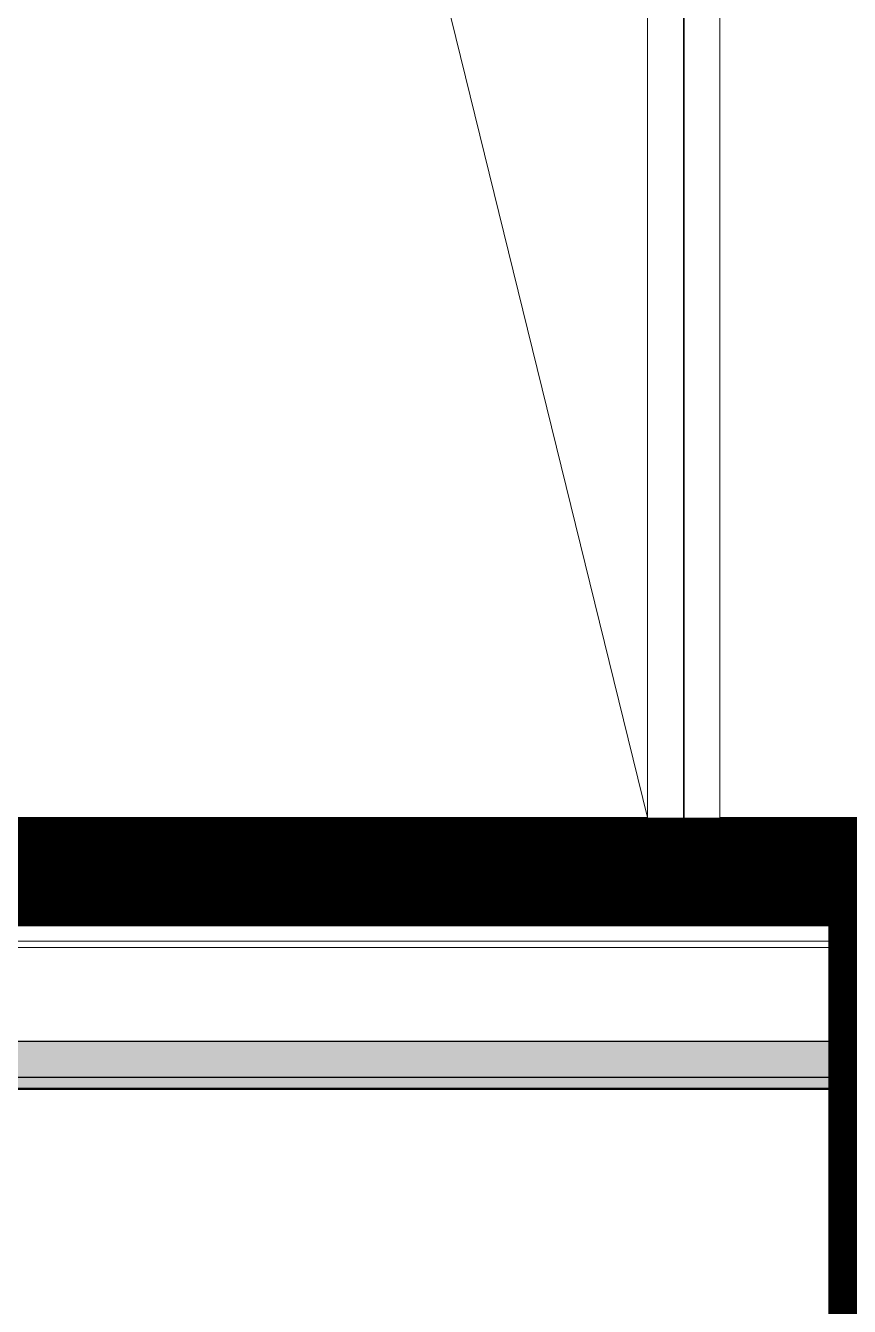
# Model space of a CAD drawing. Header units: millimetres. Extents: x 3546612 to 5615882, y 547008 to 3162891.
# Drawn here: x 5357706 to 5359983, y 2415768 to 2419305 of the extents above; entities that cross this region are included whole.
import ezdxf

# ---------------------------------------------------------------- set-up
doc = ezdxf.new("R2010")
doc.units = ezdxf.units.MM
for name, color, linetype in [('HEB-Angle joint', 1, 'Continuous'), ('HEB-Area(PC Topping)', 3, 'Continuous'), ('XR-평면도$0$A-ELEV-PATT', 9, 'Continuous'), ('XR-평면도$0$Parking_화물', 9, 'Continuous')]:
    doc.layers.add(name, color=color, linetype=linetype)
for name, color, linetype, lineweight in [('XR-평면도$0$A-CNTL', 9, 'Continuous', 15), ('XR-평면도$0$A-ELEV-LIN2', 9, 'Continuous', 25), ('XR-평면도$0$A-ELEV-LIN3', 9, 'Continuous', 18)]:
    doc.layers.add(name, color=color, linetype=linetype, lineweight=lineweight)

# ---------------------------------------------------------------- blocks, each defined once
blk = doc.blocks.new('XR-평면도$0$중심선(210216)')
at = {"layer": 'XR-평면도$0$A-CNTL', "ltscale": 300}
blk.add_lwpolyline([(-10000, 77000), (186000, 77000)], dxfattribs=at)
blk = doc.blocks.new('XR-평면도$0$주차구획_1')
at = {"layer": 'XR-평면도$0$A-ELEV-LIN3'}
blk.add_line((-5900, 1450), (5900, -1450), dxfattribs=at)
blk.add_lwpolyline([(-5900, 1450), (5900, 1450), (5900, -1450), (-5900, -1450)], close=True, dxfattribs=at)
at = {"layer": 'XR-평면도$0$Parking_화물'}
blk.add_lwpolyline([(-6000, 1550), (6000, 1550), (6000, -1550), (-6000, -1550)], close=True, dxfattribs=at)
blk = doc.blocks.new('XR-평면도$0$화물주차구획_1F(210411)')
at = {"xscale": -1.000000000000001}
for p in [(12150544, 737213.4), (12150544, 734113.4)]:
    blk.add_blockref('XR-평면도$0$주차구획_1', p, dxfattribs=at)
blk = doc.blocks.new('XR-평면도$0$스크린+범퍼_기준층(도크레밸러)')
at = {"layer": 'XR-평면도$0$A-ELEV-PATT', "ltscale": 0.002}
h = blk.add_hatch(dxfattribs=at)
h.set_pattern_fill('AR-HBONE', color=256, scale=0.1, angle=450, style=0)
h.set_pattern_definition([(135, (-50954683.464, -21380461.164), (-14.3684097937, 2e-14), [30.48, -10.16]), (225, (-50954690.648, -21380453.98), (-14.3684097937, 2e-14), [30.48, -10.16])])
h.paths.add_polyline_path([(32, -4398), (2, -4398), (2, -602), (32, -602)])
h = blk.add_hatch(dxfattribs=at)
h.set_pattern_fill('AR-SAND', color=256, angle=450, style=0)
h.set_pattern_definition([(127.5, (-50954928.292, -21381394.81), (-48.941323733, -1.600031296), [0, -38.608, 0, -43.18, 0, -41.275]), (97.5, (-50954928.29, -21381394.81), (-71.68251006, 44.95232831), [0, -20.828, 0, -34.798, 0, -13.335]), (57.5, (-50954928.292, -21381426.05), (-0.143718468, 79.099237024), [0, -12.7, 0, -45.72, 0, -59.69]), (47.5, (-50954928.29, -21381426.05), (-22.292932326, 76.35564525), [0, -6.35, 0, -29.972, 0, -34.29])])
edge = h.paths.add_edge_path()
edge.add_line((123.7, -4398), (32, -4398))
edge.add_line((32, -4398), (32, -602))
edge.add_line((32, -602), (123.7, -602))
edge.add_arc((123.7, -610.3), 8.33, 360, 450, ccw=False)
edge.add_line((132, -610.3), (132, -4389.7))
edge.add_arc((123.7, -4389.7), 8.33, 270, 360, ccw=False)
at = {"layer": 'XR-평면도$0$A-ELEV-LIN3'}
blk.add_line((0, -4400), (0, -600), dxfattribs=at)
at = {"layer": 'XR-평면도$0$A-ELEV-LIN3', "linetype": 'Continuous'}
blk.add_lwpolyline([(408.8, -619.5), (408.8, -10380.5), (391.3, -10380.5), (391.3, -619.5)], dxfattribs=at)
at = {"layer": 'XR-평면도$0$A-ELEV-PATT'}
for p, q in [((32, -4398), (32, -602)), ((132, -4389.7), (132, -610.3)), ((21.8, -4381.1), (13.5, -4384.5)), ((21.8, -4381.1), (13.5, -4384.5)), ((16.6, -4381.4), (13.5, -4382.7)), ((16.6, -4381.4), (13.5, -4382.7)), ((21.8, -4382.9), (13.5, -4386.4)), ((21.8, -4382.9), (13.5, -4386.4)), ((21.8, -4384.8), (13.5, -4388.2)), ((21.8, -4384.8), (13.5, -4388.2)), ((21.8, -4386.6), (13.5, -4390)), ((21.8, -4386.6), (13.5, -4390)), ((14.5, -4377.6), (14.5, -4381.9)), ((14.5, -4382.7), (14.5, -4383.7)), ((14.5, -4384.5), (14.5, -4385.5)), ((14.5, -4386.4), (14.5, -4387.4)), ((20.8, -4377.6), (20.8, -4381.1)), ((20.8, -4381.9), (20.8, -4382.9)), ((20.8, -4383.7), (20.8, -4384.8)), ((20.8, -4385.6), (20.8, -4386.6)), ((2, -4398), (123.7, -4398)), ((22.9, -4403.8), (12.4, -4403.8)), ((12.4, -4407.5), (12.4, -4403.8)), ((21.8, -4388.4), (13.5, -4391.9)), ((21.8, -4388.4), (13.5, -4391.9)), ((21.8, -4390.3), (13.5, -4393.7)), ((21.8, -4390.3), (13.5, -4393.7)), ((21.8, -4392.1), (13.5, -4395.5)), ((21.8, -4392.1), (13.5, -4395.5)), ((21.8, -4393.9), (13.5, -4397.4)), ((21.8, -4393.9), (13.5, -4397.4)), ((21.8, -4395.8), (13.5, -4399.2)), ((21.8, -4395.8), (13.5, -4399.2)), ((21.8, -4408), (13.6, -4408)), ((14.5, -4388.2), (14.5, -4389.2)), ((14.5, -4390), (14.5, -4391)), ((14.5, -4391.9), (14.5, -4392.9)), ((14.5, -4393.7), (14.5, -4394.7)), ((14.5, -4395.5), (14.5, -4396.5)), ((14.5, -4397.4), (14.5, -4398.4)), ((14.5, -4399.2), (14.5, -4400)), ((15, -4407.5), (15, -4403.8)), ((21.8, -4397.6), (15.9, -4400)), ((20.4, -4407.5), (20.4, -4403.8)), ((20.8, -4387.4), (20.8, -4388.4)), ((20.8, -4389.2), (20.8, -4390.3)), ((20.8, -4391.1), (20.8, -4392.1)), ((20.8, -4392.9), (20.8, -4393.9)), ((20.8, -4394.7), (20.8, -4395.8)), ((20.8, -4396.6), (20.8, -4397.6)), ((20.8, -4398.4), (20.8, -4400)), ((22.9, -4407.5), (22.9, -4403.8))]:
    blk.add_line(p, q, dxfattribs=at)
at = {"layer": 'XR-평면도$0$A-ELEV-PATT', "ltscale": 0.002}
blk.add_lwpolyline([(52, -602), (52, -600), (0, -600), (0, -4400), (52, -4400), (52, -4398), (2, -4398), (2, -602)], close=True, dxfattribs=at)
at = {"layer": 'XR-평면도$0$A-ELEV-PATT'}
for points in [[(32, -4398), (2, -4398), (2, -602), (32, -602)], [(14.5, -4383.1), (13.5, -4382.7), (14.5, -4383.5)], [(14.5, -4384.9), (13.5, -4384.5), (14.5, -4385.3)], [(14.5, -4386.8), (13.5, -4386.4), (14.5, -4387.2)], [(20.8, -4379.7), (16.6, -4381.5), (14.5, -4380.3), (17, -4377.8), (17.7, -4372.8)], [(14.5, -4377.6), (17.7, -4372.8), (20.8, -4377.6)], [(20.8, -4380.7), (21.8, -4381.1), (20.8, -4380.3)], [(20.8, -4380.7), (21.8, -4381.1), (20.8, -4380.3)], [(20.8, -4382.5), (21.8, -4382.9), (20.8, -4382.1)], [(20.8, -4382.5), (21.8, -4382.9), (20.8, -4382.1)], [(20.8, -4384.4), (21.8, -4384.8), (20.8, -4384)], [(20.8, -4384.4), (21.8, -4384.8), (20.8, -4384)], [(20.8, -4386.2), (21.8, -4386.6), (20.8, -4385.8)], [(20.8, -4386.2), (21.8, -4386.6), (20.8, -4385.8)], [(14.5, -4388.6), (13.5, -4388.2), (14.5, -4389)], [(14.5, -4390.4), (13.5, -4390), (14.5, -4390.8)], [(14.5, -4392.3), (13.5, -4391.9), (14.5, -4392.7)], [(14.5, -4394.1), (13.5, -4393.7), (14.5, -4394.5)], [(14.5, -4395.9), (13.5, -4395.5), (14.5, -4396.3)], [(14.5, -4397.8), (13.5, -4397.4), (14.5, -4398.2)], [(14.5, -4399.6), (13.5, -4399.2), (14.5, -4400)], [(15.1, -4400), (20.8, -4397.6), (21.8, -4397.6), (20.8, -4398.4), (17, -4400)], [(20.8, -4388), (21.8, -4388.4), (20.8, -4387.6)], [(20.8, -4388), (21.8, -4388.4), (20.8, -4387.6)], [(20.8, -4389.9), (21.8, -4390.3), (20.8, -4389.5)], [(20.8, -4389.9), (21.8, -4390.3), (20.8, -4389.5)], [(20.8, -4391.7), (21.8, -4392.1), (20.8, -4391.3)], [(20.8, -4391.7), (21.8, -4392.1), (20.8, -4391.3)], [(20.8, -4393.5), (21.8, -4393.9), (20.8, -4393.1)], [(20.8, -4393.5), (21.8, -4393.9), (20.8, -4393.1)], [(20.8, -4395.4), (21.8, -4395.8), (20.8, -4395)], [(20.8, -4395.4), (21.8, -4395.8), (20.8, -4395)], [(20.8, -4397.2), (21.8, -4397.6), (20.8, -4396.8)]]:
    blk.add_lwpolyline(points, dxfattribs=at)
for points in [[(13.5, -4384.5), (14.5, -4383.7), (20.8, -4381.1), (21.8, -4381.1), (20.8, -4381.9), (14.5, -4384.5)], [(13.5, -4382.7), (14.5, -4381.9), (15.6, -4381.4), (16.6, -4381.4), (15.6, -4382.3), (14.5, -4382.7)], [(13.5, -4386.4), (14.5, -4385.5), (20.8, -4382.9), (21.8, -4382.9), (20.8, -4383.7), (14.5, -4386.4)], [(13.5, -4388.2), (14.5, -4387.4), (20.8, -4384.8), (21.8, -4384.8), (20.8, -4385.6), (14.5, -4388.2)], [(13.5, -4390), (14.5, -4389.2), (20.8, -4386.6), (21.8, -4386.6), (20.8, -4387.4), (14.5, -4390)], [(8.7, -4400.8), (26.7, -4400.8), (26.7, -4400), (8.7, -4400)], [(13.4, -4403.8), (22, -4403.8), (26.7, -4400.8), (8.7, -4400.8)], [(13.5, -4391.9), (14.5, -4391), (20.8, -4388.4), (21.8, -4388.4), (20.8, -4389.2), (14.5, -4391.9)], [(13.5, -4393.7), (14.5, -4392.9), (20.8, -4390.3), (21.8, -4390.3), (20.8, -4391.1), (14.5, -4393.7)], [(13.5, -4395.5), (14.5, -4394.7), (20.8, -4392.1), (21.8, -4392.1), (20.8, -4392.9), (14.5, -4395.5)], [(13.5, -4397.4), (14.5, -4396.5), (20.8, -4393.9), (21.8, -4393.9), (20.8, -4394.7), (14.5, -4397.4)], [(13.5, -4399.2), (14.5, -4398.4), (20.8, -4395.8), (21.8, -4395.8), (20.8, -4396.6), (14.5, -4399.2)]]:
    blk.add_lwpolyline(points, close=True, dxfattribs=at)
for centre, radius, start, end in [((13.7, -4406.1), 1.86, 226.9662, 313.0338), ((17.7, -4400.4), 7.61, 249.1195, 290.8805), ((21.7, -4406.1), 1.86, 226.9662, 313.0338), ((123.7, -4389.7), 8.33, 270, 0)]:
    blk.add_arc(centre, radius, start, end, dxfattribs=at)

msp = doc.modelspace()

# ---------------------------------------------------------------- linework, layer by layer
at = {"layer": 'HEB-Angle joint', "const_width": 300}
msp.add_lwpolyline([(5360075.1, 2416967.6), (5321925, 2416967.6), (5321975.1, 2397393), (5354577.8, 2397393), (5354577.8, 2380598), (5367617.8, 2380598), (5367617.8, 2397398), (5399575, 2397398), (5399575, 2416967.6), (5362075, 2416967.6), (5362075.1, 2413367.6), (5360075, 2413367.6), (5360075.1, 2416967.6)], dxfattribs=at)
at = {"layer": 'HEB-Area(PC Topping)'}
msp.add_lwpolyline([(5450175.1, 2338767.6), (5326975, 2338767.6), (5326975.1, 2349667.6), (5321975, 2349667.6), (5321975.1, 2411067.6), (5333025, 2411067.6), (5333025, 2415567.6), (5334125.1, 2415567.6), (5334125, 2416367.6), (5360075.1, 2416367.6), (5360075, 2413367.6), (5362075.1, 2413367.6), (5362075.1, 2416367.6), (5378125, 2416367.6)], dxfattribs=at)
at = {"layer": 'XR-평면도$0$A-ELEV-LIN2'}
msp.add_line((5356125, 2416367.6), (5366025, 2416367.6), dxfattribs=at)
msp.add_line((5356125, 2416367.6), (5366025, 2416367.6), dxfattribs=at)
msp.add_line((5356125, 2416367.6), (5366025, 2416367.6), dxfattribs=at)
at = {"layer": 'XR-평면도$0$A-ELEV-LIN3'}
for points in [[(5378125, 2429267.6), (5378125, 2429867.6), (5377025, 2429867.6), (5377025, 2428367.6), (5378125, 2428367.6), (5378125, 2416867.6), (5337475, 2416867.6), (5337475, 2423867.6), (5333025, 2423867.6), (5333025, 2428367.6), (5334125, 2428367.6), (5334125, 2429867.6), (5333025, 2429867.6), (5333025, 2429267.6), (5322975, 2429267.6), (5322975, 2429867.6), (5322675, 2429867.6), (5322675, 2444567.6), (5323375, 2444567.6), (5323375, 2445967.6)], [(5378125, 2429267.6), (5378125, 2429867.6), (5377025, 2429867.6), (5377025, 2428367.6), (5378125, 2428367.6), (5378125, 2416867.6), (5337475, 2416867.6), (5337475, 2423867.6), (5333025, 2423867.6), (5333025, 2428367.6), (5334125, 2428367.6), (5334125, 2429867.6), (5333025, 2429867.6), (5333025, 2429267.6), (5322975, 2429267.6), (5322975, 2429867.6), (5322675, 2429867.6), (5322675, 2444567.6), (5323375, 2444567.6), (5323375, 2445967.6)], [(5378125, 2429267.6), (5378125, 2429867.6), (5377025, 2429867.6), (5377025, 2428367.6), (5378125, 2428367.6), (5378125, 2416867.6), (5337475, 2416867.6), (5337475, 2423867.6), (5333025, 2423867.6), (5333025, 2428367.6), (5334125, 2428367.6), (5334125, 2429867.6), (5333025, 2429867.6), (5333025, 2429267.6), (5322975, 2429267.6), (5322975, 2429867.6), (5322675, 2429867.6), (5322675, 2444567.6), (5323375, 2444567.6), (5323375, 2445967.6)], [(5378025, 2416967.6), (5337575, 2416967.6), (5337575, 2423967.6), (5333125, 2423967.6), (5333125, 2428267.6), (5334225, 2428267.6), (5334225, 2429967.6), (5332925, 2429967.6), (5332925, 2429367.6), (5323075, 2429367.6), (5323075, 2429967.6), (5322775, 2429967.6), (5322775, 2444467.6), (5323475, 2444467.6), (5323475, 2445967.6)], [(5378025, 2416967.6), (5337575, 2416967.6), (5337575, 2423967.6), (5333125, 2423967.6), (5333125, 2428267.6), (5334225, 2428267.6), (5334225, 2429967.6), (5332925, 2429967.6), (5332925, 2429367.6), (5323075, 2429367.6), (5323075, 2429967.6), (5322775, 2429967.6), (5322775, 2444467.6), (5323475, 2444467.6), (5323475, 2445967.6)], [(5378025, 2416967.6), (5337575, 2416967.6), (5337575, 2423967.6), (5333125, 2423967.6), (5333125, 2428267.6), (5334225, 2428267.6), (5334225, 2429967.6), (5332925, 2429967.6), (5332925, 2429367.6), (5323075, 2429367.6), (5323075, 2429967.6), (5322775, 2429967.6), (5322775, 2444467.6), (5323475, 2444467.6), (5323475, 2445967.6)]]:
    msp.add_lwpolyline(points, dxfattribs=at)

# ---------------------------------------------------------------- block references
at = {"color": 2, "rotation": 270}
msp.add_blockref('XR-평면도$0$화물주차구획_1F(210411)', (4623861.7, 14573561.5), dxfattribs=at)
msp.add_blockref('XR-평면도$0$화물주차구획_1F(210411)', (4623861.7, 14573561.5), dxfattribs=at)
msp.add_blockref('XR-평면도$0$화물주차구획_1F(210411)', (4623861.7, 14573561.5), dxfattribs=at)
at = {"rotation": 90}
msp.add_blockref('XR-평면도$0$스크린+범퍼_기준층(도크레밸러)', (5355575, 2416367.6), dxfattribs=at)
msp.add_blockref('XR-평면도$0$스크린+범퍼_기준층(도크레밸러)', (5355575, 2416367.6), dxfattribs=at)
msp.add_blockref('XR-평면도$0$스크린+범퍼_기준층(도크레밸러)', (5355575, 2416367.6), dxfattribs=at)
at = {"layer": 'XR-평면도$0$A-CNTL'}
msp.add_blockref('XR-평면도$0$중심선(210216)', (5322575, 2339367.6), dxfattribs=at)

doc.saveas('drawing.dxf')
